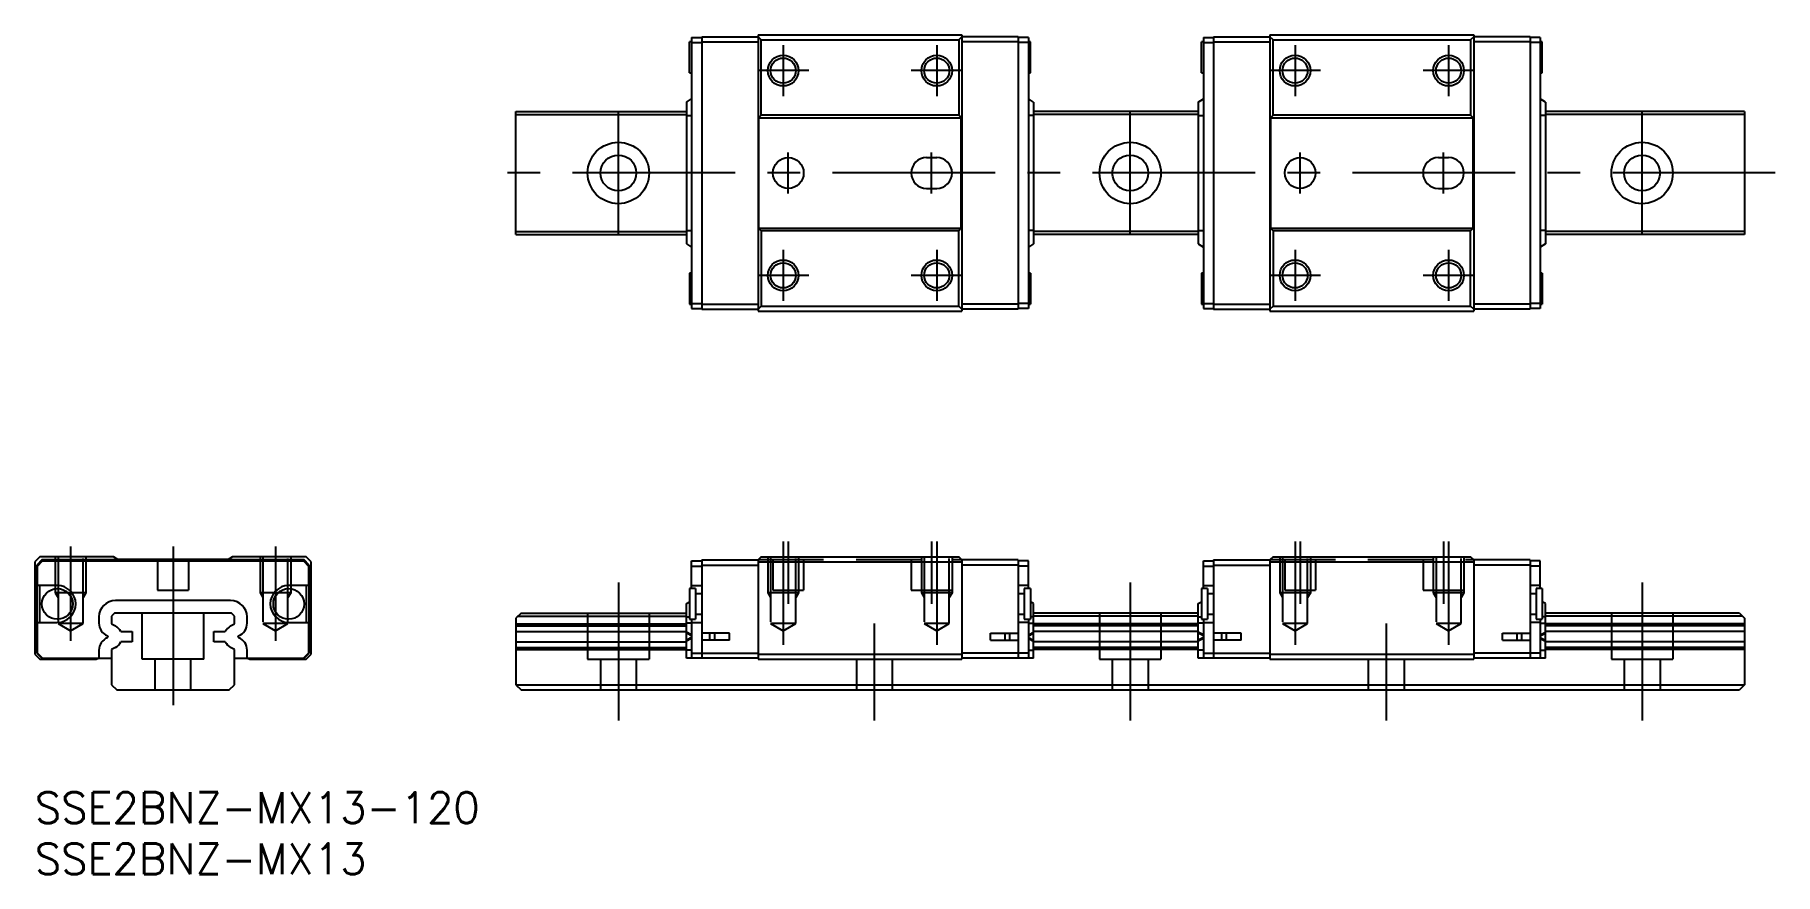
# Model space of a CAD drawing. Extents: x 0 to 170, y -8 to 74.
import ezdxf

# ---------------------------------------------------------------- set-up
doc = ezdxf.new("R2010")
doc.units = 0
doc.header["$LTSCALE"] = 0.5
doc.linetypes.add('CENTER', pattern=[50.8, 31.75, -6.35, 6.35, -6.35])
doc.linetypes.add('DASHED', pattern=[19.05, 12.7, -6.35])
for name, color, linetype in [('MSM_CENTER', 1, 'CENTER'), ('MSM_CONTINUOUS', 7, 'CONTINUOUS'), ('MSM_DASHED', 4, 'DASHED'), ('MSM_NARROW', 5, 'CONTINUOUS'), ('MSM_PART_NUMBER', 7, 'CONTINUOUS')]:
    doc.layers.add(name, color=color, linetype=linetype)
doc.styles.get("Standard").update_dxf_attribs({"font": 'txt.shx', "height": 3, "bigfont": 'bigfont.shx'})

# ---------------------------------------------------------------- blocks, each defined once
blk = doc.blocks.new('*U2')
at = {"layer": 'MSM_PART_NUMBER'}
blk.add_text('SSE2BNZ-MX13-120', height=3, dxfattribs=at).set_placement((0, -3))
blk = doc.blocks.new('*U3')
at = {"layer": 'MSM_PART_NUMBER'}
blk.add_text('SSE2BNZ-MX13', height=3, dxfattribs=at).set_placement((0, -8))

msp = doc.modelspace()

# ---------------------------------------------------------------- linework, layer by layer
at = {"layer": 'MSM_CENTER'}
for p, q in [((73.1, 73), (73.1, 68)), ((88.1, 73), (88.1, 68)), ((123.1, 73), (123.1, 68)), ((138.1, 73), (138.1, 68)), ((75.6, 70.5), (70.6, 70.5)), ((90.6, 70.5), (85.6, 70.5)), ((125.6, 70.5), (120.6, 70.5)), ((140.6, 70.5), (135.6, 70.5)), ((57, 54.5), (57, 66.5)), ((107, 54.5), (107, 66.5)), ((157, 54.5), (157, 66.5)), ((73.6, 58.5), (73.6, 62.5)), ((87.6, 58.5), (87.6, 62.5)), ((123.6, 58.5), (123.6, 62.5)), ((137.6, 58.5), (137.6, 62.5)), ((170, 60.5), (44, 60.5)), ((73.1, 53), (73.1, 48)), ((88.1, 53), (88.1, 48)), ((123.1, 53), (123.1, 48)), ((138.1, 53), (138.1, 48)), ((75.6, 50.5), (70.6, 50.5)), ((90.6, 50.5), (85.6, 50.5)), ((125.6, 50.5), (120.6, 50.5)), ((140.6, 50.5), (135.6, 50.5)), ((3.5, 24), (3.5, 14.79)), ((13.5, 24), (13.5, 8.5)), ((23.5, 24), (23.5, 14.79)), ((73.1, 24.5), (73.1, 14.42)), ((73.6, 24.5), (73.6, 18.42)), ((87.6, 24.5), (87.6, 18.42)), ((88.1, 24.5), (88.1, 14.42)), ((123.1, 24.5), (123.1, 14.42)), ((123.6, 24.5), (123.6, 18.42)), ((137.6, 24.5), (137.6, 18.42)), ((138.1, 24.5), (138.1, 14.42)), ((57, 20.5), (57, 7)), ((107, 20.5), (107, 7)), ((157, 20.5), (157, 7)), ((82, 16.5), (82, 7)), ((132, 16.5), (132, 7))]:
    msp.add_line(p, q, dxfattribs=at)
at = {"layer": 'MSM_CONTINUOUS'}
for p, q in [((64.15, 73.3), (63.95, 73.3)), ((63.95, 70.3), (63.95, 73.3)), ((64.15, 73.75), (64.15, 47.25)), ((64.15, 73.75), (65.15, 73.75)), ((64.15, 73.25), (65.15, 73.25)), ((65.15, 73.8), (65.15, 47.2)), ((65.15, 73.8), (70.65, 73.8)), ((65.15, 73.3), (70.65, 73.3)), ((70.65, 74), (70.65, 47)), ((70.65, 74), (90.55, 74)), ((70.95, 73.5), (70.65, 73.8)), ((70.95, 66.15), (70.95, 73.5)), ((70.95, 73.5), (90.25, 73.5)), ((90.55, 73.8), (90.25, 73.5)), ((90.25, 73.5), (90.25, 66.15)), ((90.55, 74), (90.55, 47)), ((96.05, 73.8), (90.55, 73.8)), ((96.05, 73.3), (90.55, 73.3)), ((96.05, 73.8), (96.05, 47.2)), ((97.05, 73.75), (96.05, 73.75)), ((97.05, 73.25), (96.05, 73.25)), ((97.05, 73.75), (97.05, 47.25)), ((97.25, 73.3), (97.05, 73.3)), ((97.25, 70.3), (97.25, 73.3)), ((113.95, 70.3), (113.95, 73.3)), ((114.15, 73.3), (113.95, 73.3)), ((114.15, 73.75), (114.15, 47.25)), ((114.15, 73.75), (115.15, 73.75)), ((114.15, 73.25), (115.15, 73.25)), ((115.15, 73.8), (115.15, 47.2)), ((115.15, 73.8), (120.65, 73.8)), ((115.15, 73.3), (120.65, 73.3)), ((120.65, 74), (140.55, 74)), ((120.65, 74), (120.65, 47)), ((120.95, 73.5), (120.65, 73.8)), ((120.95, 73.5), (140.25, 73.5)), ((120.95, 66.15), (120.95, 73.5)), ((140.55, 73.8), (140.25, 73.5)), ((140.25, 73.5), (140.25, 66.15)), ((140.55, 74), (140.55, 47)), ((146.05, 73.8), (140.55, 73.8)), ((146.05, 73.3), (140.55, 73.3)), ((146.05, 73.8), (146.05, 47.2)), ((147.05, 73.75), (146.05, 73.75)), ((147.05, 73.25), (146.05, 73.25)), ((147.05, 73.75), (147.05, 47.25)), ((147.25, 73.3), (147.05, 73.3)), ((147.25, 70.3), (147.25, 73.3)), ((63.95, 70.3), (64.15, 70.3)), ((97.05, 70.3), (97.25, 70.3)), ((113.95, 70.3), (114.15, 70.3)), ((147.05, 70.3), (147.25, 70.3)), ((47, 66.5), (63.65, 66.5)), ((47, 54.5), (47, 66.5)), ((63.65, 67.43), (64.15, 67.73)), ((63.65, 67.43), (63.65, 53.57)), ((97.55, 67.43), (97.05, 67.73)), ((97.55, 67.43), (97.55, 53.57)), ((113.65, 66.5), (97.55, 66.5)), ((113.65, 67.43), (114.15, 67.73)), ((113.65, 67.43), (113.65, 53.57)), ((147.55, 67.43), (147.05, 67.73)), ((147.55, 67.43), (147.55, 53.57)), ((167, 66.5), (147.55, 66.5)), ((167, 66.5), (167, 54.5)), ((47, 66.2), (63.65, 66.2)), ((63.65, 66.13), (64.15, 66.13)), ((70.95, 66.15), (70.7, 65.9)), ((70.7, 65.9), (90.5, 65.9)), ((70.7, 65.9), (70.7, 55.1)), ((90.25, 66.15), (70.95, 66.15)), ((90.5, 65.9), (90.25, 66.15)), ((90.5, 55.1), (90.5, 65.9)), ((97.55, 66.13), (97.05, 66.13)), ((113.65, 66.2), (97.55, 66.2)), ((113.65, 66.13), (114.15, 66.13)), ((120.95, 66.15), (120.7, 65.9)), ((120.7, 65.9), (140.5, 65.9)), ((120.7, 65.9), (120.7, 55.1)), ((140.25, 66.15), (120.95, 66.15)), ((140.5, 65.9), (140.25, 66.15)), ((140.5, 55.1), (140.5, 65.9)), ((147.55, 66.13), (147.05, 66.13)), ((167, 66.2), (147.55, 66.2)), ((87.1, 62), (88.1, 62)), ((137.1, 62), (138.1, 62)), ((87.1, 59), (88.1, 59)), ((137.1, 59), (138.1, 59)), ((47, 54.8), (63.65, 54.8)), ((47, 54.5), (63.65, 54.5)), ((63.65, 54.87), (64.15, 54.87)), ((70.7, 55.1), (90.5, 55.1)), ((70.95, 54.85), (70.7, 55.1)), ((90.25, 54.85), (70.95, 54.85)), ((70.95, 54.85), (70.95, 47.5)), ((90.5, 55.1), (90.25, 54.85)), ((90.25, 47.5), (90.25, 54.85)), ((97.55, 54.87), (97.05, 54.87)), ((113.65, 54.8), (97.55, 54.8)), ((113.65, 54.5), (97.55, 54.5)), ((113.65, 54.87), (114.15, 54.87)), ((120.7, 55.1), (140.5, 55.1)), ((120.95, 54.85), (120.7, 55.1)), ((140.25, 54.85), (120.95, 54.85)), ((120.95, 54.85), (120.95, 47.5)), ((140.5, 55.1), (140.25, 54.85)), ((140.25, 47.5), (140.25, 54.85)), ((147.55, 54.87), (147.05, 54.87)), ((167, 54.8), (147.55, 54.8)), ((167, 54.5), (147.55, 54.5)), ((63.65, 53.57), (64.15, 53.27)), ((97.55, 53.57), (97.05, 53.27)), ((113.65, 53.57), (114.15, 53.27)), ((147.55, 53.57), (147.05, 53.27)), ((63.95, 50.7), (63.95, 47.7)), ((64.15, 50.7), (63.95, 50.7)), ((97.25, 50.7), (97.05, 50.7)), ((97.25, 50.7), (97.25, 47.7)), ((113.95, 50.7), (113.95, 47.7)), ((114.15, 50.7), (113.95, 50.7)), ((147.25, 50.7), (147.05, 50.7)), ((147.25, 50.7), (147.25, 47.7)), ((63.95, 47.7), (64.15, 47.7)), ((64.15, 47.75), (65.15, 47.75)), ((65.15, 47.7), (70.65, 47.7)), ((96.05, 47.7), (90.55, 47.7)), ((97.05, 47.75), (96.05, 47.75)), ((97.05, 47.7), (97.25, 47.7)), ((113.95, 47.7), (114.15, 47.7)), ((114.15, 47.75), (115.15, 47.75)), ((115.15, 47.7), (120.65, 47.7)), ((146.05, 47.7), (140.55, 47.7)), ((147.05, 47.75), (146.05, 47.75)), ((147.05, 47.7), (147.25, 47.7)), ((64.15, 47.25), (65.15, 47.25)), ((65.15, 47.2), (70.65, 47.2)), ((70.95, 47.5), (70.65, 47.2)), ((70.65, 47), (90.55, 47)), ((70.95, 47.5), (90.25, 47.5)), ((90.55, 47.2), (90.25, 47.5)), ((96.05, 47.2), (90.55, 47.2)), ((97.05, 47.25), (96.05, 47.25)), ((114.15, 47.25), (115.15, 47.25)), ((115.15, 47.2), (120.65, 47.2)), ((120.95, 47.5), (120.65, 47.2)), ((120.65, 47), (140.55, 47)), ((120.95, 47.5), (140.25, 47.5)), ((140.55, 47.2), (140.25, 47.5)), ((146.05, 47.2), (140.55, 47.2)), ((147.05, 47.25), (146.05, 47.25)), ((0.5, 23), (0, 22.5)), ((0, 22.5), (0, 13.5)), ((0.7, 22.7), (0.2, 22.2)), ((0.2, 22.2), (0.2, 13.6)), ((0.25, 22.1), (0.75, 22.6)), ((0.25, 20.2), (0.25, 22.1)), ((7.7, 23), (0.5, 23)), ((26.3, 22.7), (0.7, 22.7)), ((0.75, 22.6), (26.25, 22.6)), ((8.1, 22.75), (7.7, 23)), ((18.9, 22.75), (8.1, 22.75)), ((19.3, 23), (18.9, 22.75)), ((26.5, 23), (19.3, 23)), ((26.25, 22.6), (26.75, 22.1)), ((26.8, 22.2), (26.3, 22.7)), ((27, 22.5), (26.5, 23)), ((26.75, 22.1), (26.75, 20.2)), ((26.8, 13.6), (26.8, 22.2)), ((27, 13.5), (27, 22.5)), ((64.15, 22.6), (65.15, 22.6)), ((64.15, 19.9), (64.15, 22.6)), ((65.15, 22.7), (70.65, 22.7)), ((65.15, 22.7), (65.15, 13.1)), ((65.15, 22.2), (70.65, 22.2)), ((70.95, 23), (70.65, 22.7)), ((70.65, 22.7), (70.65, 13)), ((70.65, 22.5), (90.55, 22.5)), ((70.95, 23), (90.25, 23)), ((90.55, 22.7), (90.25, 23)), ((90.55, 22.7), (90.55, 13)), ((96.05, 22.7), (90.55, 22.7)), ((96.05, 22.2), (90.55, 22.2)), ((96.05, 22.7), (96.05, 13.1)), ((97.05, 22.6), (96.05, 22.6)), ((97.05, 19.9), (97.05, 22.6)), ((114.15, 19.9), (114.15, 22.6)), ((114.15, 22.6), (115.15, 22.6)), ((115.15, 22.7), (115.15, 13.1)), ((115.15, 22.7), (120.65, 22.7)), ((115.15, 22.2), (120.65, 22.2)), ((120.95, 23), (120.65, 22.7)), ((120.65, 22.7), (120.65, 13)), ((120.65, 22.5), (140.55, 22.5)), ((120.95, 23), (140.25, 23)), ((140.55, 22.7), (140.25, 23)), ((140.55, 22.7), (140.55, 13)), ((146.05, 22.7), (140.55, 22.7)), ((146.05, 22.2), (140.55, 22.2)), ((146.05, 22.7), (146.05, 13.1)), ((147.05, 22.6), (146.05, 22.6)), ((147.05, 19.9), (147.05, 22.6)), ((64.15, 22.1), (65.15, 22.1)), ((97.05, 22.1), (96.05, 22.1)), ((114.15, 22.1), (115.15, 22.1)), ((147.05, 22.1), (146.05, 22.1)), ((2.2, 20.2), (0.25, 20.2)), ((0.45, 20.2), (0.45, 16.6)), ((19.13, 18.73), (7.87, 18.73)), ((26.75, 20.2), (24.8, 20.2)), ((26.55, 16.6), (26.55, 20.2)), ((63.95, 19.9), (63.95, 16.9)), ((64.55, 19.9), (63.95, 19.9)), ((64.15, 20.2), (65.15, 20.2)), ((64.55, 19.9), (64.55, 16.9)), ((65.15, 19.4), (64.55, 19.4)), ((97.05, 20.2), (96.05, 20.2)), ((96.65, 19.4), (96.05, 19.4)), ((96.65, 19.9), (96.65, 16.9)), ((97.25, 19.9), (96.65, 19.9)), ((97.25, 19.9), (97.25, 16.9)), ((113.95, 19.9), (113.95, 16.9)), ((114.55, 19.9), (113.95, 19.9)), ((114.15, 20.2), (115.15, 20.2)), ((114.55, 19.9), (114.55, 16.9)), ((115.15, 19.4), (114.55, 19.4)), ((147.05, 20.2), (146.05, 20.2)), ((146.65, 19.4), (146.05, 19.4)), ((146.65, 19.9), (146.65, 16.9)), ((147.25, 19.9), (146.65, 19.9)), ((147.25, 19.9), (147.25, 16.9)), ((6.27, 17.13), (6.27, 16.51)), ((7.8, 17.5), (7.5, 17.2)), ((7.5, 17.2), (7.5, 16.46)), ((19.2, 17.5), (7.8, 17.5)), ((19.5, 17.2), (19.2, 17.5)), ((19.5, 16.46), (19.5, 17.2)), ((20.73, 16.51), (20.73, 17.13)), ((47.5, 17.5), (47, 17)), ((47, 17), (47, 10.5)), ((47.2, 17.2), (63.65, 17.2)), ((47.5, 17.5), (63.65, 17.5)), ((63.65, 18.43), (63.95, 18.61)), ((63.65, 13.1), (63.65, 18.43)), ((63.65, 17.13), (63.95, 17.13)), ((64.55, 17.4), (65.15, 17.4)), ((96.05, 17.4), (96.65, 17.4)), ((97.55, 18.43), (97.25, 18.61)), ((97.55, 17.13), (97.25, 17.13)), ((97.55, 13.1), (97.55, 18.43)), ((113.65, 17.5), (97.55, 17.5)), ((113.65, 17.2), (97.55, 17.2)), ((113.65, 18.43), (113.95, 18.61)), ((113.65, 13.1), (113.65, 18.43)), ((113.65, 17.13), (113.95, 17.13)), ((114.55, 17.4), (115.15, 17.4)), ((146.05, 17.4), (146.65, 17.4)), ((147.55, 18.43), (147.25, 18.61)), ((147.55, 17.13), (147.25, 17.13)), ((147.55, 13.1), (147.55, 18.43)), ((166.5, 17.5), (147.55, 17.5)), ((166.8, 17.2), (147.55, 17.2)), ((166.5, 17.5), (167, 17)), ((167, 17), (167, 10.5)), ((0.25, 16.6), (2.2, 16.6)), ((0.25, 13.6), (0.25, 16.6)), ((7.5, 16.46), (7.87, 16.25)), ((8.39, 15.7), (9.5, 15.7)), ((9.5, 15.7), (9.5, 14.7)), ((17.5, 14.7), (17.5, 15.7)), ((17.5, 15.7), (18.61, 15.7)), ((19.13, 16.25), (19.5, 16.46)), ((24.8, 16.6), (26.75, 16.6)), ((26.75, 16.6), (26.75, 13.6)), ((47, 16.46), (63.65, 16.46)), ((47, 16.25), (63.65, 16.25)), ((47, 15.7), (63.65, 15.7)), ((64.15, 16.51), (63.65, 16.51)), ((64.15, 15.38), (63.65, 15.64)), ((64.15, 15.29), (63.65, 15.55)), ((63.95, 16.9), (64.55, 16.9)), ((64.15, 16.9), (64.15, 13.1)), ((64.15, 16.6), (65.15, 16.6)), ((67.85, 15.55), (65.15, 15.55)), ((65.95, 14.85), (65.95, 15.55)), ((66.41, 14.85), (66.41, 15.55)), ((67.85, 14.85), (67.85, 15.55)), ((93.35, 15.55), (96.05, 15.55)), ((93.35, 14.85), (93.35, 15.55)), ((94.79, 14.85), (94.79, 15.55)), ((95.25, 14.85), (95.25, 15.55)), ((97.05, 16.6), (96.05, 16.6)), ((96.65, 16.9), (97.25, 16.9)), ((97.05, 16.9), (97.05, 13.1)), ((97.05, 16.51), (97.55, 16.51)), ((97.05, 15.38), (97.55, 15.64)), ((97.05, 15.29), (97.55, 15.55)), ((113.65, 16.46), (97.55, 16.46)), ((113.65, 16.25), (97.55, 16.25)), ((113.65, 15.7), (97.55, 15.7)), ((114.15, 16.51), (113.65, 16.51)), ((114.15, 15.38), (113.65, 15.64)), ((114.15, 15.29), (113.65, 15.55)), ((113.95, 16.9), (114.55, 16.9)), ((114.15, 16.9), (114.15, 13.1)), ((114.15, 16.6), (115.15, 16.6)), ((117.85, 15.55), (115.15, 15.55)), ((115.95, 14.85), (115.95, 15.55)), ((116.41, 14.85), (116.41, 15.55)), ((117.85, 14.85), (117.85, 15.55)), ((143.35, 14.85), (143.35, 15.55)), ((143.35, 15.55), (146.05, 15.55)), ((144.79, 14.85), (144.79, 15.55)), ((145.25, 14.85), (145.25, 15.55)), ((147.05, 16.6), (146.05, 16.6)), ((146.65, 16.9), (147.25, 16.9)), ((147.05, 16.9), (147.05, 13.1)), ((147.05, 16.51), (147.55, 16.51)), ((147.05, 15.38), (147.55, 15.64)), ((147.05, 15.29), (147.55, 15.55)), ((167, 16.46), (147.55, 16.46)), ((167, 16.25), (147.55, 16.25)), ((167, 15.7), (147.55, 15.7)), ((0.2, 13.6), (0.7, 13.1)), ((0.75, 13.1), (0.25, 13.6)), ((6.27, 13.89), (6.27, 13.1)), ((7.87, 14.15), (7.5, 13.94)), ((7.5, 13.94), (7.5, 10.5)), ((9.5, 14.7), (8.39, 14.7)), ((18.61, 14.7), (17.5, 14.7)), ((19.5, 13.94), (19.13, 14.15)), ((19.5, 10.5), (19.5, 13.94)), ((20.73, 13.1), (20.73, 13.89)), ((26.75, 13.6), (26.25, 13.1)), ((26.3, 13.1), (26.8, 13.6)), ((47, 14.7), (63.65, 14.7)), ((47, 14.15), (63.65, 14.15)), ((47, 13.94), (63.65, 13.94)), ((64.15, 15.11), (63.65, 14.85)), ((64.15, 15.02), (63.65, 14.76)), ((64.15, 13.89), (63.65, 13.89)), ((64.15, 15.11), (64.15, 15.11)), ((67.85, 14.85), (65.15, 14.85)), ((93.35, 14.85), (96.05, 14.85)), ((97.05, 15.11), (97.05, 15.11)), ((97.05, 15.11), (97.55, 14.85)), ((97.05, 15.02), (97.55, 14.76)), ((97.05, 13.89), (97.55, 13.89)), ((113.65, 14.7), (97.55, 14.7)), ((113.65, 14.15), (97.55, 14.15)), ((113.65, 13.94), (97.55, 13.94)), ((114.15, 15.11), (113.65, 14.85)), ((114.15, 15.02), (113.65, 14.76)), ((114.15, 13.89), (113.65, 13.89)), ((114.15, 15.11), (114.15, 15.11)), ((117.85, 14.85), (115.15, 14.85)), ((143.35, 14.85), (146.05, 14.85)), ((147.05, 15.11), (147.55, 14.85)), ((147.05, 15.11), (147.05, 15.11)), ((147.05, 15.02), (147.55, 14.76)), ((147.05, 13.89), (147.55, 13.89)), ((167, 14.7), (147.55, 14.7)), ((167, 14.15), (147.55, 14.15)), ((167, 13.94), (147.55, 13.94)), ((0, 13.5), (0.5, 13)), ((0.5, 13), (6, 13)), ((0.7, 13.1), (7.5, 13.1)), ((6, 13), (6.22, 13.1)), ((19.5, 13.1), (26.3, 13.1)), ((20.78, 13.1), (21, 13)), ((21, 13), (26.5, 13)), ((26.5, 13), (27, 13.5)), ((70.65, 13.1), (63.65, 13.1)), ((64.15, 13.6), (70.65, 13.6)), ((70.65, 13.5), (90.55, 13.5)), ((70.65, 13), (90.55, 13)), ((97.05, 13.6), (90.55, 13.6)), ((97.55, 13.1), (90.55, 13.1)), ((120.65, 13.1), (113.65, 13.1)), ((114.15, 13.6), (120.65, 13.6)), ((120.65, 13.5), (140.55, 13.5)), ((120.65, 13), (140.55, 13)), ((147.05, 13.6), (140.55, 13.6)), ((147.55, 13.1), (140.55, 13.1)), ((7.5, 10.5), (8, 10)), ((19, 10), (19.5, 10.5)), ((47, 10.5), (167, 10.5)), ((47, 10.5), (47.5, 10)), ((167, 10.5), (166.5, 10)), ((8, 10), (19, 10)), ((47.5, 10), (166.5, 10))]:
    msp.add_line(p, q, dxfattribs=at)
for centre, radius in [((73.1, 70.5), 1.23), ((88.1, 70.5), 1.23), ((123.1, 70.5), 1.23), ((138.1, 70.5), 1.23), ((57, 60.5), 3), ((107, 60.5), 3), ((157, 60.5), 3), ((57, 60.5), 1.75), ((73.6, 60.5), 1.5), ((107, 60.5), 1.75), ((123.6, 60.5), 1.5), ((157, 60.5), 1.75), ((73.1, 50.5), 1.23), ((88.1, 50.5), 1.23), ((123.1, 50.5), 1.23), ((138.1, 50.5), 1.23), ((2.2, 18.4), 1.5), ((24.8, 18.4), 1.5)]:
    msp.add_circle(centre, radius, dxfattribs=at)
for centre, radius, start, end in [((87.1, 60.5), 1.5, 90, 270), ((88.1, 60.5), 1.5, 270, 90), ((137.1, 60.5), 1.5, 90, 270), ((138.1, 60.5), 1.5, 270, 90), ((2.2, 18.4), 1.8, 270, 90), ((7.87, 17.13), 1.6, 90, 180), ((19.13, 17.13), 1.6, 0, 90), ((24.8, 18.4), 1.8, 90, 270), ((7.57, 16.51), 1.3, 180, 248.8053), ((7.21, 15.11), 1.32, 26.598, 60.0008), ((19.79, 15.11), 1.32, 119.9992, 153.402), ((19.43, 16.51), 1.3, 291.1947, 0), ((7.57, 13.89), 1.3, 111.1947, 180), ((7.06, 15.2), 0.1, 291.1947, 68.8053), ((7.21, 15.29), 1.32, 299.9992, 333.402), ((19.79, 15.29), 1.32, 206.598, 240.0008), ((19.94, 15.2), 0.1, 111.1947, 248.8053), ((19.43, 13.89), 1.3, 0, 68.8053)]:
    msp.add_arc(centre, radius, start, end, dxfattribs=at)
at = {"layer": 'MSM_DASHED'}
for p, q in [((2, 23), (2, 19.5)), ((2.27, 23), (2.27, 16.5)), ((4.73, 16.5), (4.73, 23)), ((5, 23), (5, 19.5)), ((12, 22.75), (12, 19.75)), ((15, 22.75), (15, 19.75)), ((22, 23), (22, 19.5)), ((22.27, 23), (22.27, 16.5)), ((24.73, 16.5), (24.73, 23)), ((25, 23), (25, 19.5)), ((70.7, 22.75), (90.5, 22.75)), ((71.6, 23), (71.6, 19.5)), ((71.87, 23), (71.87, 16.5)), ((72.1, 22.75), (72.1, 19.75)), ((74.33, 16.5), (74.33, 23)), ((74.6, 23), (74.6, 19.5)), ((75.1, 22.75), (75.1, 19.75)), ((85.6, 22.75), (85.6, 19.75)), ((86.6, 23), (86.6, 19.5)), ((86.87, 23), (86.87, 16.5)), ((89.33, 16.5), (89.33, 23)), ((89.6, 23), (89.6, 19.5)), ((120.7, 22.75), (140.5, 22.75)), ((121.6, 23), (121.6, 19.5)), ((121.87, 23), (121.87, 16.5)), ((122.1, 22.75), (122.1, 19.75)), ((124.33, 16.5), (124.33, 23)), ((124.6, 23), (124.6, 19.5)), ((125.1, 22.75), (125.1, 19.75)), ((135.6, 22.75), (135.6, 19.75)), ((136.6, 23), (136.6, 19.5)), ((136.87, 23), (136.87, 16.5)), ((139.33, 16.5), (139.33, 23)), ((139.6, 23), (139.6, 19.5)), ((5, 19.5), (2, 19.5)), ((2, 19.5), (2.27, 19.03)), ((5, 19.5), (4.73, 19.03)), ((12, 19.75), (15, 19.75)), ((25, 19.5), (22, 19.5)), ((22, 19.5), (22.27, 19.03)), ((25, 19.5), (24.73, 19.03)), ((74.6, 19.5), (71.6, 19.5)), ((71.6, 19.5), (71.87, 19.03)), ((72.1, 19.75), (75.1, 19.75)), ((74.6, 19.5), (74.33, 19.03)), ((85.6, 19.75), (89.6, 19.75)), ((89.6, 19.5), (86.6, 19.5)), ((86.6, 19.5), (86.87, 19.03)), ((89.6, 19.5), (89.33, 19.03)), ((124.6, 19.5), (121.6, 19.5)), ((121.6, 19.5), (121.87, 19.03)), ((122.1, 19.75), (125.1, 19.75)), ((124.6, 19.5), (124.33, 19.03)), ((135.6, 19.75), (139.6, 19.75)), ((139.6, 19.5), (136.6, 19.5)), ((136.6, 19.5), (136.87, 19.03)), ((139.6, 19.5), (139.33, 19.03)), ((10.5, 13), (10.5, 17.5)), ((16.5, 13), (16.5, 17.5)), ((54, 17.5), (54, 13)), ((60, 17.5), (60, 13)), ((104, 17.5), (104, 13)), ((110, 17.5), (110, 13)), ((154, 17.5), (154, 13)), ((160, 17.5), (160, 13)), ((2.27, 16.5), (3.5, 15.79)), ((4.73, 16.5), (2.27, 16.5)), ((3.5, 15.79), (4.73, 16.5)), ((22.27, 16.5), (23.5, 15.79)), ((24.73, 16.5), (22.27, 16.5)), ((23.5, 15.79), (24.73, 16.5)), ((71.87, 16.5), (73.1, 15.79)), ((74.33, 16.5), (71.87, 16.5)), ((73.1, 15.79), (74.33, 16.5)), ((86.87, 16.5), (88.1, 15.79)), ((89.33, 16.5), (86.87, 16.5)), ((88.1, 15.79), (89.33, 16.5)), ((121.87, 16.5), (123.1, 15.79)), ((124.33, 16.5), (121.87, 16.5)), ((123.1, 15.79), (124.33, 16.5)), ((136.87, 16.5), (138.1, 15.79)), ((139.33, 16.5), (136.87, 16.5)), ((138.1, 15.79), (139.33, 16.5)), ((16.5, 13), (10.5, 13)), ((11.75, 10), (11.75, 13)), ((15.25, 10), (15.25, 13)), ((54, 13), (60, 13)), ((55.25, 13), (55.25, 10)), ((58.75, 13), (58.75, 10)), ((80.25, 13), (80.25, 10)), ((83.75, 13), (83.75, 10)), ((104, 13), (110, 13)), ((105.25, 13), (105.25, 10)), ((108.75, 13), (108.75, 10)), ((130.25, 13), (130.25, 10)), ((133.75, 13), (133.75, 10)), ((154, 13), (160, 13)), ((155.25, 13), (155.25, 10)), ((158.75, 13), (158.75, 10))]:
    msp.add_line(p, q, dxfattribs=at)
at = {"layer": 'MSM_NARROW'}
for centre in [(73.1, 70.5), (88.1, 70.5), (123.1, 70.5), (138.1, 70.5), (73.1, 50.5), (88.1, 50.5), (123.1, 50.5), (138.1, 50.5)]:
    msp.add_circle(centre, 1.5, dxfattribs=at)

# ---------------------------------------------------------------- block references
at = {"layer": 'MSM_CONTINUOUS'}
for name in ['*U2', '*U3']:
    msp.add_blockref(name, (0, 0), dxfattribs=at)

doc.saveas('drawing.dxf')
